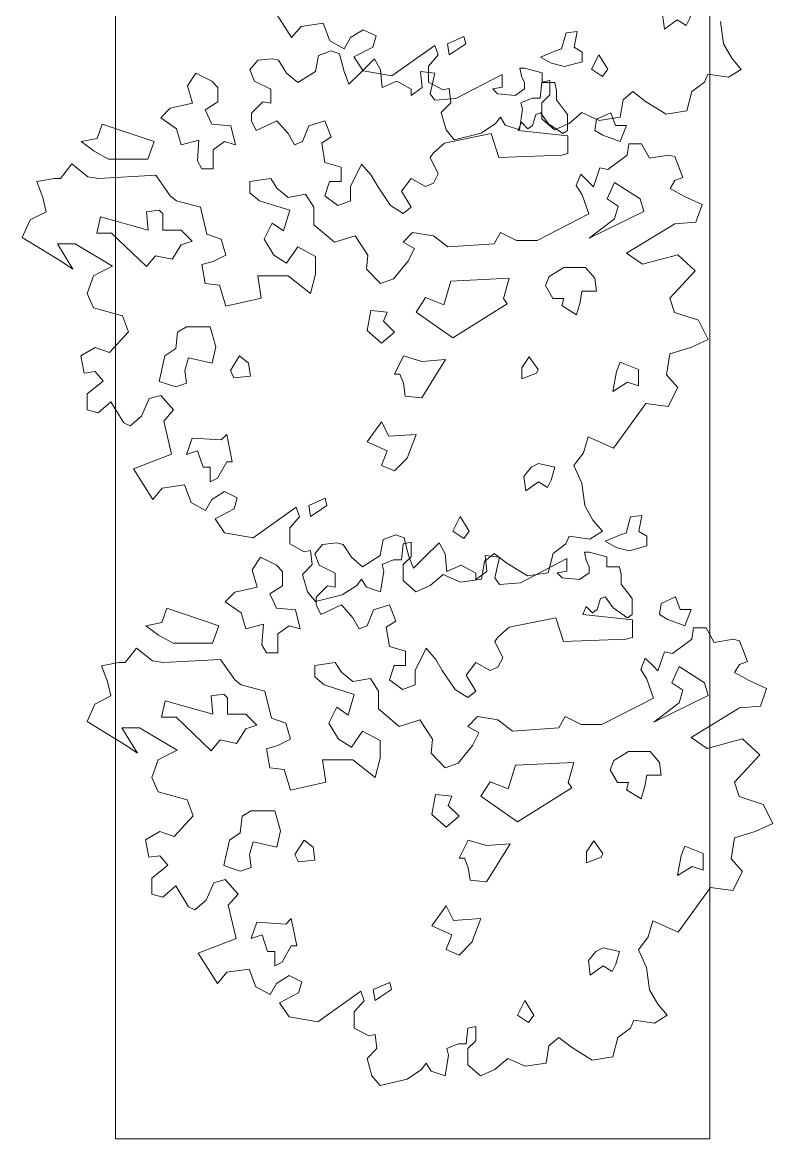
# Model space of a CAD drawing. Header units: millimetres. Extents: x 3079 to 579737, y 1565 to 1161826.
# Drawn here: x 153951 to 154708, y 1086559 to 1087686 of the extents above; entities that cross this region are included whole.
import ezdxf

# ---------------------------------------------------------------- set-up
doc = ezdxf.new("R2010")
doc.units = ezdxf.units.MM
doc.layers.add('partition', color=253, linetype='Continuous', lineweight=5)
doc.layers.add('TREES', color=72, linetype='Continuous', lineweight=5, transparency=0.05)

msp = doc.modelspace()

# ---------------------------------------------------------------- linework, layer by layer
at = {"layer": 'partition'}
for p, q in [((154044.9, 1086558.8), (154044.9, 1088609.2)), ((154644.9, 1088009.2), (154644.9, 1086558.8)), ((154644.9, 1086558.8), (154044.9, 1086558.8))]:
    msp.add_line(p, q, dxfattribs=at)
at = {"layer": 'TREES'}
for p, q in [((154222.6, 1087670.2), (154203.2, 1087700.9)), ((154232.2, 1087681.4), (154222.6, 1087670.2)), ((154254.7, 1087684.7), (154232.2, 1087681.4)), ((154261.3, 1087666.9), (154254.7, 1087684.7)), ((154655.7, 1087686.4), (154658.7, 1087663.9)), ((154282.1, 1087670.2), (154275.8, 1087658.9)), ((154295, 1087678.1), (154282.1, 1087670.2)), ((154307.9, 1087671.8), (154295, 1087678.1)), ((154304.6, 1087660.6), (154307.9, 1087671.8)), ((154275.8, 1087658.9), (154261.3, 1087666.9)), ((154285.4, 1087650.7), (154304.6, 1087660.6)), ((154367.3, 1087662.2), (154324, 1087631.5)), ((154370.6, 1087652.6), (154367.3, 1087662.2)), ((154658.7, 1087663.9), (154666.9, 1087649.4)), ((154180.7, 1087637.6), (154188.7, 1087647.2)), ((154188.7, 1087647.2), (154203.2, 1087648.8)), ((154203.2, 1087648.8), (154209.5, 1087647.2)), ((154209.5, 1087647.2), (154217.7, 1087634.3)), ((154246.8, 1087635.9), (154249.8, 1087652.1)), ((154249.8, 1087652.1), (154262.7, 1087656.8)), ((154262.7, 1087656.8), (154270.9, 1087653.8)), ((154270.9, 1087653.8), (154275.6, 1087635.9)), ((154295, 1087636.5), (154285.4, 1087650.7)), ((154291.8, 1087634.3), (154306.3, 1087648.8)), ((154306.3, 1087648.8), (154312.6, 1087637.6)), ((154360.8, 1087641.4), (154370.6, 1087652.6)), ((154666.9, 1087649.4), (154676.5, 1087638.1)), ((154185.4, 1087626.3), (154180.7, 1087637.6)), ((154229, 1087624.7), (154246.8, 1087635.9)), ((154275.6, 1087635.9), (154280.5, 1087623.1)), ((154324, 1087631.5), (154295, 1087636.5)), ((154312.6, 1087637.6), (154314.2, 1087619.8)), ((154352.9, 1087635.9), (154367.4, 1087634.3)), ((154354.5, 1087619.8), (154352.9, 1087635.9)), ((154360.8, 1087625.2), (154360.8, 1087641.4)), ((154454.7, 1087631.3), (154453.1, 1087639.2)), ((154453.1, 1087639.2), (154457.8, 1087639.2)), ((154457.8, 1087639.2), (154475.6, 1087634.6)), ((154676.5, 1087638.1), (154663.6, 1087630.2)), ((154201.6, 1087618.1), (154185.4, 1087626.3)), ((154217.7, 1087634.3), (154229, 1087624.7)), ((154280.5, 1087623.1), (154291.8, 1087634.3)), ((154314.2, 1087619.8), (154328.8, 1087626.3)), ((154328.8, 1087626.3), (154343.3, 1087618.1)), ((154375.3, 1087617.3), (154360.8, 1087625.2)), ((154367.4, 1087634.3), (154362.7, 1087613.5)), ((154388.5, 1087608.5), (154435.3, 1087632.9)), ((154435.3, 1087632.9), (154435.3, 1087620)), ((154457.8, 1087624.7), (154454.7, 1087631.3)), ((154457.8, 1087618.4), (154457.8, 1087624.7)), ((154475.3, 1087625.2), (154473.7, 1087609)), ((154483.3, 1087626.9), (154475.3, 1087625.2)), ((154475.6, 1087634.6), (154475.6, 1087624.7)), ((154475.6, 1087624.7), (154488.4, 1087624.7)), ((154483.3, 1087612.3), (154483.3, 1087626.9)), ((154488.4, 1087624.7), (154490.1, 1087616.8)), ((154639.5, 1087625.2), (154626.6, 1087615.6)), ((154642.8, 1087633.2), (154639.5, 1087625.2)), ((154663.6, 1087630.2), (154642.8, 1087633.2)), ((154201.6, 1087603.9), (154201.6, 1087618.1)), ((154343.3, 1087611.8), (154354.5, 1087619.8)), ((154343.3, 1087618.1), (154343.3, 1087611.8)), ((154362.7, 1087613.5), (154367.4, 1087606.9)), ((154381.9, 1087618.6), (154375.3, 1087617.3)), ((154383.5, 1087604.4), (154381.9, 1087618.6)), ((154435.3, 1087620), (154425.7, 1087618.4)), ((154425.7, 1087618.4), (154430.6, 1087613.5)), ((154430.6, 1087613.5), (154448.2, 1087611.8)), ((154448.2, 1087611.8), (154457.8, 1087618.4)), ((154490.1, 1087616.8), (154490.1, 1087607.2)), ((154567.1, 1087615.6), (154557.3, 1087607.4)), ((154580, 1087605.8), (154567.1, 1087615.6)), ((154626.6, 1087615.6), (154621.7, 1087596.2)), ((154182.1, 1087594), (154193.6, 1087605.2)), ((154193.6, 1087605.2), (154201.6, 1087603.9)), ((154367.4, 1087606.9), (154388.5, 1087608.5)), ((154373.6, 1087594.5), (154383.5, 1087604.4)), ((154465.5, 1087609), (154454.2, 1087604.4)), ((154454.2, 1087604.4), (154455.9, 1087597.8)), ((154473.7, 1087609), (154465.5, 1087609)), ((154475.3, 1087604.4), (154483.3, 1087612.3)), ((154475.3, 1087588.2), (154475.3, 1087604.4)), ((154490.1, 1087607.2), (154501.3, 1087592.6)), ((154557.3, 1087607.4), (154554.3, 1087589.8)), ((154600.9, 1087592.9), (154580, 1087605.8)), ((154182.1, 1087586), (154182.1, 1087594)), ((154378.6, 1087577), (154373.6, 1087594.5)), ((154455.9, 1087597.8), (154452.6, 1087577)), ((154469.3, 1087592.6), (154466, 1087581.4)), ((154473.9, 1087594.3), (154469.3, 1087592.6)), ((154482.1, 1087583), (154473.9, 1087594.3)), ((154501.3, 1087592.6), (154501.3, 1087576.4)), ((154515.6, 1087594.5), (154502.7, 1087583.3)), ((154533.2, 1087586.6), (154515.6, 1087594.5)), ((154621.7, 1087596.2), (154600.9, 1087592.9)), ((154187.1, 1087576.4), (154182.1, 1087586)), ((154207.9, 1087586), (154187.1, 1087576.4)), ((154219.4, 1087573.2), (154207.9, 1087586)), ((154240.2, 1087581.1), (154233.6, 1087565.2)), ((154256.4, 1087586), (154240.2, 1087581.1)), ((154262.7, 1087569.9), (154256.4, 1087586)), ((154428.5, 1087583.3), (154413.9, 1087573.7)), ((154433.4, 1087589.8), (154428.5, 1087583.3)), ((154438.3, 1087581.6), (154433.4, 1087589.8)), ((154452.6, 1087577), (154438.3, 1087581.6)), ((154454.7, 1087584.7), (154451.4, 1087576.4)), ((154461, 1087578.1), (154454.7, 1087584.7)), ((154466, 1087581.4), (154461, 1087578.1)), ((154488.2, 1087577), (154475.3, 1087588.2)), ((154496.4, 1087573.2), (154482.1, 1087583)), ((154502.7, 1087583.3), (154488.2, 1087577)), ((154554.3, 1087589.8), (154533.2, 1087586.6)), ((154225.7, 1087561.9), (154219.4, 1087573.2)), ((154253.1, 1087563.6), (154262.7, 1087569.9)), ((154424, 1087573.2), (154377, 1087563.6)), ((154386.8, 1087567.1), (154378.6, 1087577)), ((154413.9, 1087573.7), (154386.8, 1087567.1)), ((154432, 1087549), (154424, 1087573.2)), ((154451.4, 1087576.4), (154501.6, 1087571.1)), ((154501.3, 1087576.4), (154496.4, 1087573.2)), ((154501.6, 1087571.1), (154501.6, 1087553.2)), ((154233.6, 1087565.2), (154225.7, 1087561.9)), ((154256.4, 1087544.1), (154253.1, 1087563.6)), ((154377, 1087563.6), (154365.8, 1087553.7)), ((154561.3, 1087551.6), (154563, 1087562.8)), ((154563, 1087562.8), (154575.9, 1087562.8)), ((154575.9, 1087562.8), (154583.8, 1087548.3)), ((154365.8, 1087553.7), (154362.7, 1087549)), ((154362.7, 1087549), (154370.7, 1087532.8)), ((154495.3, 1087551.6), (154432, 1087549)), ((154501.6, 1087553.2), (154495.3, 1087551.6)), ((154541.9, 1087537.1), (154561.3, 1087551.6)), ((154583.8, 1087548.3), (154603.3, 1087551.6)), ((154603.3, 1087551.6), (154609.6, 1087550)), ((154609.6, 1087550), (154617.5, 1087529.1)), ((153989.6, 1087528), (154000.8, 1087542.6)), ((154000.8, 1087542.6), (154017, 1087529.7)), ((154272.6, 1087539.4), (154256.4, 1087544.1)), ((154272.6, 1087524.9), (154272.6, 1087539.4)), ((154293.4, 1087542.4), (154282.2, 1087520)), ((154303, 1087531.2), (154293.4, 1087542.4)), ((154527.3, 1087519.6), (154533.9, 1087538.7)), ((154533.9, 1087538.7), (154541.9, 1087537.1)), ((153965.4, 1087524.8), (153983, 1087528)), ((153971.7, 1087508.9), (153965.4, 1087524.8)), ((153983, 1087528), (153989.6, 1087528)), ((154017, 1087529.7), (154028.2, 1087528)), ((154028.2, 1087528), (154085.6, 1087531.2)), ((154085.6, 1087531.2), (154100.2, 1087510.4)), ((154180.7, 1087524.9), (154201.6, 1087527.9)), ((154180.7, 1087513.6), (154180.7, 1087524.9)), ((154201.6, 1087527.9), (154207.9, 1087518.3)), ((154256.4, 1087510.4), (154261.1, 1087524.9)), ((154261.1, 1087524.9), (154272.6, 1087524.9)), ((154309.6, 1087520), (154303, 1087531.2)), ((154343.3, 1087527.9), (154333.7, 1087515)), ((154357.8, 1087520), (154343.3, 1087527.9)), ((154365.8, 1087523.2), (154357.8, 1087520)), ((154370.7, 1087532.8), (154365.8, 1087523.2)), ((154509.8, 1087520.9), (154514.5, 1087532.4)), ((154514.5, 1087532.4), (154522.7, 1087524.2)), ((154522.7, 1087524.2), (154527.3, 1087519.6)), ((154609.6, 1087525.8), (154604.7, 1087517.9)), ((154617.5, 1087529.1), (154609.6, 1087525.8)), ((154190.3, 1087505.4), (154180.7, 1087513.6)), ((154207.9, 1087518.3), (154219.4, 1087508.7)), ((154219.4, 1087508.7), (154236.9, 1087512)), ((154236.9, 1087512), (154245.2, 1087499.1)), ((154282.2, 1087520), (154282.2, 1087505.4)), ((154322.4, 1087500.8), (154309.6, 1087520)), ((154333.7, 1087515), (154343.3, 1087499.1)), ((154516.1, 1087511.3), (154509.8, 1087520.9)), ((154604.7, 1087517.9), (154619.2, 1087509.6)), ((153975, 1087494.3), (153971.7, 1087508.9)), ((154100.2, 1087510.4), (154106.5, 1087505.4)), ((154106.5, 1087505.4), (154130.6, 1087499.1)), ((154220.8, 1087495.8), (154190.3, 1087505.4)), ((154269.3, 1087500.8), (154256.4, 1087510.4)), ((154282.2, 1087505.4), (154269.3, 1087500.8)), ((154335.3, 1087492.5), (154322.4, 1087500.8)), ((154522.7, 1087492.1), (154516.1, 1087511.3)), ((154619.2, 1087509.6), (154637, 1087501.7)), ((154637, 1087501.7), (154630.7, 1087483.9)), ((153958.9, 1087486.1), (153975, 1087494.3)), ((154130.6, 1087499.1), (154137.2, 1087471.7)), ((154214.5, 1087475), (154220.8, 1087495.8)), ((154245.2, 1087499.1), (154245.2, 1087481.3)), ((154343.3, 1087499.1), (154335.3, 1087492.5)), ((154470.6, 1087465.4), (154522.7, 1087492.1)), ((153950.9, 1087468.5), (153958.9, 1087486.1)), ((154195, 1087466.8), (154203.2, 1087482.9)), ((154203.2, 1087482.9), (154214.5, 1087475)), ((154245.2, 1087481.3), (154266, 1087463.5)), ((154609.6, 1087482.2), (154560.8, 1087452.5)), ((154630.7, 1087483.9), (154609.6, 1087482.2)), ((153990.5, 1087444.3), (153950.9, 1087468.5)), ((154137.2, 1087471.7), (154151.7, 1087466.8)), ((154151.7, 1087466.8), (154156.4, 1087450.6)), ((154204.9, 1087450.6), (154195, 1087466.8)), ((154266, 1087463.5), (154286.8, 1087470.1)), ((154286.8, 1087470.1), (154299.7, 1087450.6)), ((154335.3, 1087463.5), (154344.9, 1087473.3)), ((154344.9, 1087473.3), (154365.8, 1087470.1)), ((154365.8, 1087470.1), (154380.3, 1087458.8)), ((154427.3, 1087462.1), (154433.6, 1087473.3)), ((154433.6, 1087473.3), (154449.8, 1087465.4)), ((153986.3, 1087462), (154001.8, 1087436.3)), ((154004.1, 1087462), (153986.3, 1087462)), ((154042.1, 1087439.3), (154004.1, 1087462)), ((154229, 1087458.8), (154217.7, 1087442.6)), ((154246.8, 1087449.2), (154229, 1087458.8)), ((154346.6, 1087457.2), (154335.3, 1087463.5)), ((154340, 1087444.3), (154346.6, 1087457.2)), ((154380.3, 1087458.8), (154427.3, 1087462.1)), ((154449.8, 1087465.4), (154470.6, 1087465.4)), ((154001.8, 1087436.3), (153990.5, 1087444.3)), ((154143.5, 1087444.3), (154132.2, 1087441)), ((154156.4, 1087450.6), (154143.5, 1087444.3)), ((154217.7, 1087442.6), (154204.9, 1087450.6)), ((154246.8, 1087431.4), (154246.8, 1087449.2)), ((154299.7, 1087450.6), (154298.3, 1087436.3)), ((154325.5, 1087426.5), (154340, 1087444.3)), ((154560.8, 1087452.5), (154577, 1087441.3)), ((154577, 1087441.3), (154612.6, 1087450.9)), ((154612.6, 1087450.9), (154630.2, 1087434.7)), ((154022.9, 1087429.7), (154029.2, 1087433)), ((154029.2, 1087433), (154042.1, 1087439.3)), ((154132.2, 1087441), (154135.5, 1087421.8)), ((154298.3, 1087436.3), (154312.6, 1087421.8)), ((154630.2, 1087434.7), (154604.4, 1087407.3)), ((154016.3, 1087411.9), (154022.9, 1087429.7)), ((154135.5, 1087421.8), (154150, 1087420.1)), ((154188.7, 1087429.7), (154219.4, 1087429.7)), ((154192, 1087407.3), (154188.7, 1087429.7)), ((154219.4, 1087429.7), (154241.9, 1087411.9)), ((154241.9, 1087411.9), (154246.8, 1087431.4)), ((154312.6, 1087421.8), (154325.5, 1087426.5)), ((154022.9, 1087397.4), (154016.3, 1087411.9)), ((154150, 1087420.1), (154156.4, 1087399)), ((154156.4, 1087399), (154192, 1087407.3)), ((154604.4, 1087407.3), (154609.3, 1087392.7)), ((154051.9, 1087389.4), (154022.9, 1087397.4)), ((154058.2, 1087373.3), (154051.9, 1087389.4)), ((154609.3, 1087392.7), (154633.4, 1087384.8)), ((154633.4, 1087384.8), (154643, 1087365.3)), ((154039, 1087352.4), (154058.2, 1087373.3)), ((154643, 1087365.3), (154625.5, 1087357.4)), ((154010, 1087349.1), (154024.5, 1087357.4)), ((154024.5, 1087357.4), (154039, 1087352.4)), ((154625.5, 1087357.4), (154604.4, 1087351.1)), ((154013.3, 1087331.6), (154010, 1087349.1)), ((154604.4, 1087351.1), (154601.1, 1087329.9)), ((154024.5, 1087333), (154013.3, 1087331.6)), ((154032.5, 1087323.4), (154024.5, 1087333)), ((154016.3, 1087310.5), (154032.5, 1087323.4)), ((154601.1, 1087329.9), (154612.6, 1087317.1)), ((154016.3, 1087294.3), (154016.3, 1087310.5)), ((154612.6, 1087317.1), (154602.7, 1087297.9)), ((154040.4, 1087302.5), (154027.5, 1087291.3)), ((154053.3, 1087281.4), (154040.4, 1087302.5)), ((154079.1, 1087305.8), (154071.1, 1087288)), ((154090.6, 1087308.8), (154079.1, 1087305.8)), ((154103.5, 1087294.3), (154090.6, 1087308.8)), ((154580.3, 1087300.9), (154547.7, 1087255.6)), ((154602.7, 1087297.9), (154580.3, 1087300.9)), ((154027.5, 1087291.3), (154016.3, 1087294.3)), ((154071.1, 1087288), (154059.9, 1087278.4)), ((154093.6, 1087283), (154103.5, 1087294.3)), ((154059.9, 1087278.4), (154053.3, 1087281.4)), ((154101.5, 1087249.6), (154093.6, 1087283)), ((154522, 1087267.1), (154517.3, 1087251)), ((154547.7, 1087255.6), (154522, 1087267.1)), ((154063.2, 1087234.8), (154101.5, 1087249.6)), ((154517.3, 1087251), (154507.5, 1087238.1)), ((154082.6, 1087204.1), (154063.2, 1087234.8)), ((154507.5, 1087238.1), (154515.7, 1087220.3)), ((154515.7, 1087220.3), (154518.7, 1087197.8)), ((154092.2, 1087215.3), (154082.6, 1087204.1)), ((154114.7, 1087218.6), (154092.2, 1087215.3)), ((154121.3, 1087200.8), (154114.7, 1087218.6)), ((154155, 1087212), (154142.1, 1087204.1)), ((154167.9, 1087205.7), (154155, 1087212)), ((154135.8, 1087192.8), (154121.3, 1087200.8)), ((154142.1, 1087204.1), (154135.8, 1087192.8)), ((154164.6, 1087194.5), (154167.9, 1087205.7)), ((154518.7, 1087197.8), (154526.9, 1087183.2)), ((154145.4, 1087184.6), (154164.6, 1087194.5)), ((154227.3, 1087196.1), (154184, 1087165.4)), ((154220.8, 1087175.3), (154230.6, 1087186.5)), ((154230.6, 1087186.5), (154227.3, 1087196.1)), ((154155, 1087170.4), (154145.4, 1087184.6)), ((154220.8, 1087159.1), (154220.8, 1087175.3)), ((154526.9, 1087183.2), (154536.5, 1087172)), ((154184, 1087165.4), (154155, 1087170.4)), ((154312, 1087147.4), (154315.1, 1087163.6)), ((154315.1, 1087163.6), (154327.9, 1087168.2)), ((154327.9, 1087168.2), (154336.2, 1087165.2)), ((154336.2, 1087165.2), (154340.8, 1087147.4)), ((154502.8, 1087167.1), (154499.5, 1087159.1)), ((154523.6, 1087164), (154502.8, 1087167.1)), ((154536.5, 1087172), (154523.6, 1087164)), ((154235.3, 1087151.2), (154220.8, 1087159.1)), ((154241.9, 1087152.5), (154235.3, 1087151.2)), ((154243.5, 1087138.3), (154241.9, 1087152.5)), ((154246, 1087149), (154253.9, 1087158.6)), ((154253.9, 1087158.6), (154268.5, 1087160.3)), ((154268.5, 1087160.3), (154274.8, 1087158.6)), ((154274.8, 1087158.6), (154283, 1087145.7)), ((154335.3, 1087159.1), (154333.7, 1087142.9)), ((154343.3, 1087160.8), (154335.3, 1087159.1)), ((154343.3, 1087146.2), (154343.3, 1087160.8)), ((154357, 1087145.7), (154371.5, 1087160.3)), ((154371.5, 1087160.3), (154377.8, 1087149)), ((154499.5, 1087159.1), (154486.6, 1087149.5)), ((154250.6, 1087137.8), (154246, 1087149)), ((154283, 1087145.7), (154294.2, 1087136.1)), ((154294.2, 1087136.1), (154312, 1087147.4)), ((154325.5, 1087142.9), (154314.2, 1087138.3)), ((154333.7, 1087142.9), (154325.5, 1087142.9)), ((154335.3, 1087138.3), (154343.3, 1087146.2)), ((154340.8, 1087147.4), (154345.8, 1087134.5)), ((154345.8, 1087134.5), (154357, 1087145.7)), ((154377.8, 1087149), (154379.5, 1087131.2)), ((154417.3, 1087141.3), (154414.3, 1087123.7)), ((154427.1, 1087149.5), (154417.3, 1087141.3)), ((154418.1, 1087147.4), (154432.6, 1087145.7)), ((154419.8, 1087131.2), (154418.1, 1087147.4)), ((154440, 1087139.6), (154427.1, 1087149.5)), ((154432.6, 1087145.7), (154428, 1087124.9)), ((154453.7, 1087120), (154500.5, 1087144.4)), ((154486.6, 1087149.5), (154481.7, 1087130)), ((154500.5, 1087144.4), (154500.5, 1087131.5)), ((154520, 1087142.7), (154518.3, 1087150.7)), ((154518.3, 1087150.7), (154523, 1087150.7)), ((154523, 1087136.1), (154520, 1087142.7)), ((154523, 1087150.7), (154540.8, 1087146)), ((154540.8, 1087146), (154540.8, 1087136.1)), ((154233.6, 1087128.4), (154243.5, 1087138.3)), ((154266.8, 1087129.6), (154250.6, 1087137.8)), ((154266.8, 1087115.3), (154266.8, 1087129.6)), ((154315.9, 1087131.7), (154312.6, 1087110.9)), ((154314.2, 1087138.3), (154315.9, 1087131.7)), ((154335.3, 1087122.1), (154335.3, 1087138.3)), ((154379.5, 1087131.2), (154394, 1087137.8)), ((154394, 1087137.8), (154408.5, 1087129.6)), ((154408.5, 1087123.2), (154419.8, 1087131.2)), ((154408.5, 1087129.6), (154408.5, 1087123.2)), ((154460.9, 1087126.8), (154440, 1087139.6)), ((154481.7, 1087130), (154460.9, 1087126.8)), ((154500.5, 1087131.5), (154490.9, 1087129.8)), ((154490.9, 1087129.8), (154495.9, 1087124.9)), ((154513.4, 1087123.3), (154523, 1087129.8)), ((154523, 1087129.8), (154523, 1087136.1)), ((154540.8, 1087136.1), (154553.7, 1087136.1)), ((154553.7, 1087136.1), (154555.3, 1087128.2)), ((154238.6, 1087110.9), (154233.6, 1087128.4)), ((154293.4, 1087123.7), (154288.5, 1087117.2)), ((154298.3, 1087115.5), (154293.4, 1087123.7)), ((154348.2, 1087110.9), (154335.3, 1087122.1)), ((154375.6, 1087128.4), (154362.7, 1087117.2)), ((154393.2, 1087120.5), (154375.6, 1087128.4)), ((154414.3, 1087123.7), (154393.2, 1087120.5)), ((154428, 1087124.9), (154432.6, 1087118.3)), ((154432.6, 1087118.3), (154453.7, 1087120)), ((154495.9, 1087124.9), (154513.4, 1087123.3)), ((154555.3, 1087128.2), (154555.3, 1087118.6)), ((154555.3, 1087118.6), (154566.6, 1087104.1)), ((154246.8, 1087101), (154238.6, 1087110.9)), ((154273.9, 1087107.6), (154246.8, 1087101)), ((154247.4, 1087105.4), (154258.9, 1087116.7)), ((154258.9, 1087116.7), (154266.8, 1087115.3)), ((154288.5, 1087117.2), (154273.9, 1087107.6)), ((154312.6, 1087110.9), (154298.3, 1087115.5)), ((154362.7, 1087117.2), (154348.2, 1087110.9)), ((154247.4, 1087097.5), (154247.4, 1087105.4)), ((154252.3, 1087087.9), (154247.4, 1087097.5)), ((154273.1, 1087097.5), (154252.3, 1087087.9)), ((154284.6, 1087084.6), (154273.1, 1087097.5)), ((154321.6, 1087097.5), (154305.5, 1087092.5)), ((154327.9, 1087081.3), (154321.6, 1087097.5)), ((154520, 1087096.1), (154516.7, 1087087.9)), ((154526.3, 1087089.5), (154520, 1087096.1)), ((154534.5, 1087104.1), (154531.2, 1087092.8)), ((154539.2, 1087105.7), (154534.5, 1087104.1)), ((154547.4, 1087094.5), (154539.2, 1087105.7)), ((154566.6, 1087104.1), (154566.6, 1087087.9)), ((154290.9, 1087073.3), (154284.6, 1087084.6)), ((154305.5, 1087092.5), (154298.9, 1087076.6)), ((154489.3, 1087084.6), (154442.2, 1087075)), ((154497.2, 1087060.5), (154489.3, 1087084.6)), ((154516.7, 1087087.9), (154566.8, 1087082.5)), ((154531.2, 1087092.8), (154526.3, 1087089.5)), ((154561.6, 1087084.6), (154547.4, 1087094.5)), ((154566.6, 1087087.9), (154561.6, 1087084.6)), ((154298.9, 1087076.6), (154290.9, 1087073.3)), ((154318.3, 1087075), (154327.9, 1087081.3)), ((154321.6, 1087055.5), (154318.3, 1087075)), ((154442.2, 1087075), (154431, 1087065.1)), ((154566.8, 1087082.5), (154566.8, 1087064.7)), ((154626.6, 1087063), (154628.2, 1087074.3)), ((154628.2, 1087074.3), (154641.1, 1087074.3)), ((154641.1, 1087074.3), (154649.1, 1087059.7)), ((154431, 1087065.1), (154428, 1087060.5)), ((154560.5, 1087063), (154497.2, 1087060.5)), ((154566.8, 1087064.7), (154560.5, 1087063)), ((154607.1, 1087048.5), (154626.6, 1087063)), ((154649.1, 1087059.7), (154668.5, 1087063)), ((154668.5, 1087063), (154674.8, 1087061.4)), ((154674.8, 1087061.4), (154682.8, 1087040.6)), ((154054.8, 1087039.5), (154066, 1087054)), ((154066, 1087054), (154082.2, 1087041.1)), ((154337.8, 1087050.9), (154321.6, 1087055.5)), ((154337.8, 1087036.3), (154337.8, 1087050.9)), ((154358.6, 1087053.9), (154347.4, 1087031.4)), ((154368.2, 1087042.6), (154358.6, 1087053.9)), ((154428, 1087060.5), (154435.9, 1087044.3)), ((154592.5, 1087031), (154599.2, 1087050.1)), ((154599.2, 1087050.1), (154607.1, 1087048.5)), ((154030.7, 1087036.2), (154048.2, 1087039.5)), ((154048.2, 1087039.5), (154054.8, 1087039.5)), ((154082.2, 1087041.1), (154093.4, 1087039.5)), ((154093.4, 1087039.5), (154150.9, 1087042.6)), ((154150.9, 1087042.6), (154165.4, 1087021.8)), ((154246, 1087036.3), (154266.8, 1087039.3)), ((154266.8, 1087039.3), (154273.1, 1087029.7)), ((154374.8, 1087031.4), (154368.2, 1087042.6)), ((154408.5, 1087039.3), (154398.9, 1087026.5)), ((154423, 1087031.4), (154408.5, 1087039.3)), ((154435.9, 1087044.3), (154431, 1087034.7)), ((154575.1, 1087032.3), (154579.7, 1087043.8)), ((154579.7, 1087043.8), (154587.9, 1087035.6)), ((154682.8, 1087040.6), (154674.8, 1087037.3)), ((154037, 1087020.3), (154030.7, 1087036.2)), ((154246, 1087025.1), (154246, 1087036.3)), ((154273.1, 1087029.7), (154284.6, 1087020.1)), ((154321.6, 1087021.8), (154326.3, 1087036.3)), ((154326.3, 1087036.3), (154337.8, 1087036.3)), ((154347.4, 1087031.4), (154347.4, 1087016.9)), ((154387.7, 1087012.2), (154374.8, 1087031.4)), ((154431, 1087034.7), (154423, 1087031.4)), ((154581.4, 1087022.7), (154575.1, 1087032.3)), ((154587.9, 1087035.6), (154592.5, 1087031)), ((154674.8, 1087037.3), (154669.9, 1087029.3)), ((154669.9, 1087029.3), (154684.4, 1087021.1)), ((154040.3, 1087005.8), (154037, 1087020.3)), ((154165.4, 1087021.8), (154171.7, 1087016.9)), ((154171.7, 1087016.9), (154195.8, 1087010.6)), ((154255.6, 1087016.9), (154246, 1087025.1)), ((154286, 1087007.3), (154255.6, 1087016.9)), ((154284.6, 1087020.1), (154302.2, 1087023.4)), ((154302.2, 1087023.4), (154310.4, 1087010.6)), ((154334.5, 1087012.2), (154321.6, 1087021.8)), ((154347.4, 1087016.9), (154334.5, 1087012.2)), ((154398.9, 1087026.5), (154408.5, 1087010.6)), ((154587.9, 1087003.5), (154581.4, 1087022.7)), ((154684.4, 1087021.1), (154702.2, 1087013.1)), ((154024.1, 1086997.5), (154040.3, 1087005.8)), ((154195.8, 1087010.6), (154202.4, 1086983.1)), ((154279.7, 1086986.4), (154286, 1087007.3)), ((154310.4, 1087010.6), (154310.4, 1086992.7)), ((154400.6, 1087004), (154387.7, 1087012.2)), ((154408.5, 1087010.6), (154400.6, 1087004)), ((154702.2, 1087013.1), (154695.9, 1086995.3)), ((154016.2, 1086980), (154024.1, 1086997.5)), ((154260.2, 1086978.2), (154268.5, 1086994.4)), ((154268.5, 1086994.4), (154279.7, 1086986.4)), ((154535.9, 1086976.8), (154587.9, 1087003.5)), ((154674.8, 1086993.7), (154626, 1086963.9)), ((154695.9, 1086995.3), (154674.8, 1086993.7)), ((154202.4, 1086983.1), (154216.9, 1086978.2)), ((154310.4, 1086992.7), (154331.2, 1086974.9)), ((154400.6, 1086974.9), (154410.2, 1086984.8)), ((154410.2, 1086984.8), (154431, 1086981.5)), ((154492.6, 1086973.5), (154498.9, 1086984.8)), ((154498.9, 1086984.8), (154515, 1086976.8)), ((154055.8, 1086955.7), (154016.2, 1086980)), ((154051.5, 1086973.4), (154067, 1086947.8)), ((154069.3, 1086973.4), (154051.5, 1086973.4)), ((154107.3, 1086950.8), (154069.3, 1086973.4)), ((154216.9, 1086978.2), (154221.6, 1086962)), ((154270.1, 1086962), (154260.2, 1086978.2)), ((154331.2, 1086974.9), (154352.1, 1086981.5)), ((154352.1, 1086981.5), (154364.9, 1086962)), ((154411.8, 1086968.6), (154400.6, 1086974.9)), ((154431, 1086981.5), (154445.5, 1086970.2)), ((154445.5, 1086970.2), (154492.6, 1086973.5)), ((154515, 1086976.8), (154535.9, 1086976.8)), ((154221.6, 1086962), (154208.7, 1086955.7)), ((154283, 1086954.1), (154270.1, 1086962)), ((154294.2, 1086970.2), (154283, 1086954.1)), ((154312, 1086960.6), (154294.2, 1086970.2)), ((154312, 1086942.8), (154312, 1086960.6)), ((154364.9, 1086962), (154363.6, 1086947.8)), ((154405.2, 1086955.7), (154411.8, 1086968.6)), ((154626, 1086963.9), (154642.2, 1086952.7)), ((154642.2, 1086952.7), (154677.8, 1086962.3)), ((154677.8, 1086962.3), (154695.4, 1086946.1)), ((154067, 1086947.8), (154055.8, 1086955.7)), ((154094.4, 1086944.5), (154107.3, 1086950.8)), ((154208.7, 1086955.7), (154197.5, 1086952.4)), ((154197.5, 1086952.4), (154200.8, 1086933.2)), ((154390.7, 1086937.9), (154405.2, 1086955.7)), ((154081.5, 1086923.4), (154088.1, 1086941.2)), ((154088.1, 1086941.2), (154094.4, 1086944.5)), ((154253.9, 1086941.2), (154284.6, 1086941.2)), ((154257.2, 1086918.7), (154253.9, 1086941.2)), ((154284.6, 1086941.2), (154307.1, 1086923.4)), ((154307.1, 1086923.4), (154312, 1086942.8)), ((154363.6, 1086947.8), (154377.8, 1086933.2)), ((154377.8, 1086933.2), (154390.7, 1086937.9)), ((154695.4, 1086946.1), (154669.6, 1086918.7)), ((154200.8, 1086933.2), (154215.3, 1086931.6)), ((154215.3, 1086931.6), (154221.6, 1086910.5)), ((154088.1, 1086908.8), (154081.5, 1086923.4)), ((154221.6, 1086910.5), (154257.2, 1086918.7)), ((154669.6, 1086918.7), (154674.6, 1086904.2)), ((154117.2, 1086900.9), (154088.1, 1086908.8)), ((154674.6, 1086904.2), (154698.7, 1086896.2)), ((154123.5, 1086884.7), (154117.2, 1086900.9)), ((154698.7, 1086896.2), (154708.3, 1086876.8)), ((154104.3, 1086863.9), (154123.5, 1086884.7)), ((154708.3, 1086876.8), (154690.7, 1086868.8)), ((154075.2, 1086860.6), (154089.8, 1086868.8)), ((154078.5, 1086843), (154075.2, 1086860.6)), ((154089.8, 1086868.8), (154104.3, 1086863.9)), ((154669.6, 1086862.5), (154666.3, 1086841.4)), ((154690.7, 1086868.8), (154669.6, 1086862.5)), ((154089.8, 1086844.4), (154078.5, 1086843)), ((154097.7, 1086834.8), (154089.8, 1086844.4)), ((154666.3, 1086841.4), (154677.8, 1086828.5)), ((154081.5, 1086821.9), (154097.7, 1086834.8)), ((154677.8, 1086828.5), (154668, 1086809.3)), ((154081.5, 1086805.7), (154081.5, 1086821.9)), ((154105.7, 1086814), (154092.8, 1086802.7)), ((154118.5, 1086792.8), (154105.7, 1086814)), ((154144.3, 1086817.2), (154136.4, 1086799.4)), ((154155.8, 1086820.3), (154144.3, 1086817.2)), ((154168.7, 1086805.7), (154155.8, 1086820.3)), ((154092.8, 1086802.7), (154081.5, 1086805.7)), ((154158.8, 1086794.5), (154168.7, 1086805.7)), ((154645.5, 1086812.3), (154613, 1086767.1)), ((154668, 1086809.3), (154645.5, 1086812.3)), ((154125.1, 1086789.8), (154118.5, 1086792.8)), ((154136.4, 1086799.4), (154125.1, 1086789.8)), ((154166.8, 1086761), (154158.8, 1086794.5)), ((154587.2, 1086778.6), (154582.6, 1086762.4)), ((154613, 1086767.1), (154587.2, 1086778.6)), ((154128.4, 1086746.2), (154166.8, 1086761)), ((154582.6, 1086762.4), (154572.7, 1086749.5)), ((154147.9, 1086715.5), (154128.4, 1086746.2)), ((154572.7, 1086749.5), (154580.9, 1086731.7)), ((154157.5, 1086726.8), (154147.9, 1086715.5)), ((154179.9, 1086730), (154157.5, 1086726.8)), ((154186.5, 1086712.2), (154179.9, 1086730)), ((154220.2, 1086723.5), (154207.3, 1086715.5)), ((154233.1, 1086717.2), (154220.2, 1086723.5)), ((154580.9, 1086731.7), (154583.9, 1086709.2)), ((154201, 1086704.3), (154186.5, 1086712.2)), ((154207.3, 1086715.5), (154201, 1086704.3)), ((154229.8, 1086705.9), (154233.1, 1086717.2)), ((154210.6, 1086696), (154229.8, 1086705.9)), ((154292.6, 1086707.6), (154249.3, 1086676.9)), ((154295.9, 1086698), (154292.6, 1086707.6)), ((154583.9, 1086709.2), (154592.2, 1086694.7)), ((154220.2, 1086681.8), (154210.6, 1086696)), ((154286, 1086686.7), (154295.9, 1086698)), ((154592.2, 1086694.7), (154601.7, 1086683.4)), ((154249.3, 1086676.9), (154220.2, 1086681.8)), ((154286, 1086670.5), (154286, 1086686.7)), ((154568, 1086678.5), (154564.7, 1086670.5)), ((154588.9, 1086675.5), (154568, 1086678.5)), ((154601.7, 1086683.4), (154588.9, 1086675.5)), ((154300.5, 1086662.6), (154286, 1086670.5)), ((154400.6, 1086670.5), (154398.9, 1086654.4)), ((154408.5, 1086672.2), (154400.6, 1086670.5)), ((154408.5, 1086657.7), (154408.5, 1086672.2)), ((154564.7, 1086670.5), (154551.9, 1086661)), ((154307.1, 1086664), (154300.5, 1086662.6)), ((154308.8, 1086649.7), (154307.1, 1086664)), ((154400.6, 1086649.7), (154408.5, 1086657.7)), ((154492.4, 1086661), (154482.5, 1086652.7)), ((154505.3, 1086651.1), (154492.4, 1086661)), ((154551.9, 1086661), (154546.9, 1086641.5)), ((154298.9, 1086639.8), (154308.8, 1086649.7)), ((154390.7, 1086654.4), (154379.5, 1086649.7)), ((154379.5, 1086649.7), (154381.1, 1086643.1)), ((154398.9, 1086654.4), (154390.7, 1086654.4)), ((154400.6, 1086633.5), (154400.6, 1086649.7)), ((154482.5, 1086652.7), (154479.5, 1086635.2)), ((154526.1, 1086638.2), (154505.3, 1086651.1)), ((154303.8, 1086622.3), (154298.9, 1086639.8)), ((154358.6, 1086635.2), (154353.7, 1086628.6)), ((154363.6, 1086626.9), (154358.6, 1086635.2)), ((154381.1, 1086643.1), (154377.8, 1086622.3)), ((154413.5, 1086622.3), (154400.6, 1086633.5)), ((154440.9, 1086639.8), (154428, 1086628.6)), ((154458.4, 1086631.9), (154440.9, 1086639.8)), ((154479.5, 1086635.2), (154458.4, 1086631.9)), ((154546.9, 1086641.5), (154526.1, 1086638.2)), ((154312, 1086612.4), (154303.8, 1086622.3)), ((154353.7, 1086628.6), (154339.2, 1086619)), ((154377.8, 1086622.3), (154363.6, 1086626.9)), ((154428, 1086628.6), (154413.5, 1086622.3)), ((154339.2, 1086619), (154312, 1086612.4))]:
    msp.add_line(p, q, dxfattribs=at)
for points in [[(154597.1, 1087693.4), (154599, 1087678.7), (154611.9, 1087687.9), (154621.1, 1087682.3), (154624.7, 1087689.7), (154628.4, 1087702.6), (154611.9, 1087706.3), (154604.5, 1087702.6)], [(154387.4, 1087656.6), (154381.8, 1087652.9), (154380, 1087663.9), (154396.6, 1087671.3), (154398.4, 1087663.9)], [(154485.2, 1087644.2), (154498, 1087640.9), (154515.9, 1087645.8), (154515.9, 1087655.4), (154507.9, 1087660.4), (154510.9, 1087676.3), (154499.7, 1087674.9), (154495, 1087658.7), (154490.1, 1087657.1), (154473.9, 1087650.5)], [(154525.4, 1087638.2), (154536.4, 1087630.8), (154541.9, 1087638.2), (154532.7, 1087652.9)], [(154127.6, 1087545.7), (154132.2, 1087537.8), (154143.5, 1087537.8), (154143.5, 1087557), (154155, 1087565.2), (154166.2, 1087561.9), (154161.3, 1087581.1), (154142.1, 1087582.7), (154135.5, 1087597.3), (154148.4, 1087605.2), (154148.4, 1087619.8), (154142.1, 1087626.3), (154125.9, 1087634.3), (154117.7, 1087621.4), (154122.6, 1087603.9), (154100.2, 1087598.9), (154090.6, 1087589.3), (154106.5, 1087578.1), (154111.4, 1087561.9), (154129.2, 1087566.6)], [(154536.7, 1087571.8), (154554.5, 1087565.2), (154560.8, 1087581.4), (154549.6, 1087581.4), (154544.9, 1087594.3), (154530.4, 1087587.7), (154528.7, 1087576.4)], [(154037.8, 1087547.5), (154077.7, 1087547.4), (154084, 1087565.2), (154031.5, 1087582.9), (154026.6, 1087568.4), (154010.4, 1087565.1), (154023.3, 1087555.5)], [(154574.4, 1087507.5), (154578.1, 1087494.6), (154523.2, 1087467.7), (154548.6, 1087487.2), (154552.3, 1087500.1), (154541.3, 1087507.5), (154548.6, 1087524)], [(154111.2, 1087461.1), (154102, 1087446.4), (154085.4, 1087450), (154076.2, 1087439), (154040.9, 1087472.7), (154026.1, 1087472.7), (154029.8, 1087489.2), (154078, 1087475.8), (154076.2, 1087494.2), (154089.1, 1087496.1), (154092.8, 1087492.4), (154092.8, 1087475.8), (154111.2, 1087475.8), (154122.2, 1087464.8)], [(154497.4, 1087406.9), (154486.4, 1087406.9), (154479, 1087419.8), (154482.7, 1087429), (154497.4, 1087438.2), (154519.5, 1087438.2), (154528.7, 1087427.2), (154530.5, 1087414.3), (154515.8, 1087414.3), (154514, 1087403.2), (154510.3, 1087390.4), (154495.6, 1087399.6)], [(154357.8, 1087407.7), (154348.6, 1087393), (154385.4, 1087367.2), (154440.4, 1087401.4), (154436.7, 1087406.9), (154442.2, 1087427.2), (154383.5, 1087424.3), (154376.2, 1087400.3)], [(154302.6, 1087394.8), (154298.9, 1087374.6), (154313.6, 1087361.7), (154326.5, 1087372.7), (154315.4, 1087383.8), (154319.1, 1087393)], [(154146.1, 1087358), (154142.5, 1087341.4), (154118.5, 1087346.9), (154114.9, 1087334.1), (154116.7, 1087321.2), (154105.7, 1087317.5), (154089.1, 1087323), (154094.6, 1087348.8), (154105.7, 1087356.2), (154107.5, 1087372.7), (154116.7, 1087378.2), (154140.6, 1087378.2)], [(154179.3, 1087341.4), (154181.1, 1087328.5), (154164.5, 1087326.7), (154160.9, 1087334.1), (154170.1, 1087348.8)], [(154363.3, 1087321.2), (154354.1, 1087306.4), (154337.5, 1087308.3), (154335.7, 1087321.2), (154332, 1087330.4), (154326.5, 1087330.4), (154335.7, 1087348.8), (154354.1, 1087343.3), (154378, 1087345.1)], [(154469.8, 1087331.4), (154471.7, 1087335.1), (154462.5, 1087348), (154455.1, 1087337), (154455.1, 1087325.9)], [(154572.9, 1087335.1), (154572.9, 1087318.6), (154561.8, 1087322.2), (154547.1, 1087313), (154550.8, 1087333.3), (154554.5, 1087342.5)], [(154339.4, 1087245.7), (154326.5, 1087232.8), (154313.6, 1087238.3), (154319.1, 1087253.1), (154298.9, 1087262.3), (154313.6, 1087282.5), (154321, 1087267.8), (154348.6, 1087269.6)], [(154148, 1087225.4), (154140.6, 1087221.8), (154140.6, 1087236.5), (154133.3, 1087236.5), (154127.7, 1087253.1), (154116.7, 1087249.4), (154122.2, 1087265.9), (154151.7, 1087264.1), (154157.2, 1087269.6), (154162.7, 1087242), (154157.2, 1087242)], [(154457.1, 1087227.3), (154459, 1087212.6), (154471.9, 1087221.8), (154481.1, 1087216.2), (154484.8, 1087223.6), (154488.4, 1087236.5), (154471.9, 1087240.2), (154464.5, 1087236.5)], [(154247.4, 1087190.5), (154241.8, 1087186.8), (154240, 1087197.8), (154256.6, 1087205.2), (154258.4, 1087197.8)], [(154385.4, 1087172), (154396.4, 1087164.7), (154401.9, 1087172), (154392.7, 1087186.8)], [(154550.4, 1087155.6), (154563.3, 1087152.3), (154581.1, 1087157.3), (154581.1, 1087166.9), (154573.1, 1087171.8), (154576.2, 1087187.7), (154564.9, 1087186.3), (154560.3, 1087170.1), (154555.3, 1087168.5), (154539.2, 1087161.9)], [(154192.8, 1087057.2), (154197.5, 1087049.2), (154208.7, 1087049.2), (154208.7, 1087068.4), (154220.2, 1087076.6), (154231.5, 1087073.3), (154226.5, 1087092.5), (154207.3, 1087094.2), (154200.8, 1087108.7), (154213.6, 1087116.7), (154213.6, 1087131.2), (154207.3, 1087137.8), (154191.2, 1087145.7), (154182.9, 1087132.8), (154187.9, 1087115.3), (154165.4, 1087110.4), (154155.8, 1087100.8), (154171.7, 1087089.5), (154176.6, 1087073.3), (154194.5, 1087078)], [(154601.9, 1087083.2), (154619.7, 1087076.6), (154626, 1087092.8), (154614.8, 1087092.8), (154610.1, 1087105.7), (154595.6, 1087099.1), (154594, 1087087.9)], [(154103, 1087059), (154142.9, 1087058.8), (154149.2, 1087076.6), (154096.7, 1087094.3), (154091.8, 1087079.8), (154075.6, 1087076.5), (154088.5, 1087066.9)], [(154639.6, 1087018.9), (154643.3, 1087006), (154588.4, 1086979.1), (154613.9, 1086998.6), (154617.5, 1087011.5), (154606.5, 1087018.9), (154613.9, 1087035.5)], [(154176.4, 1086972.5), (154167.2, 1086957.8), (154150.6, 1086961.5), (154141.4, 1086950.4), (154106.1, 1086984.1), (154091.4, 1086984.1), (154095.1, 1087000.7), (154143.3, 1086987.3), (154141.4, 1087005.7), (154154.3, 1087007.5), (154158, 1087003.8), (154158, 1086987.3), (154176.4, 1086987.3), (154187.5, 1086976.2)], [(154562.7, 1086918.4), (154551.6, 1086918.4), (154544.3, 1086931.2), (154547.9, 1086940.5), (154562.7, 1086949.7), (154584.7, 1086949.7), (154593.9, 1086938.6), (154595.8, 1086925.7), (154581.1, 1086925.7), (154579.2, 1086914.7), (154575.5, 1086901.8), (154560.8, 1086911)], [(154423, 1086919.1), (154413.8, 1086904.4), (154450.6, 1086878.6), (154505.6, 1086912.8), (154501.9, 1086918.4), (154507.5, 1086938.6), (154448.8, 1086935.7), (154441.4, 1086911.8)], [(154367.8, 1086906.2), (154364.1, 1086886), (154378.8, 1086873.1), (154391.7, 1086884.2), (154380.7, 1086895.2), (154384.4, 1086904.4)], [(154211.4, 1086869.4), (154207.7, 1086852.9), (154183.8, 1086858.4), (154180.1, 1086845.5), (154181.9, 1086832.6), (154170.9, 1086828.9), (154154.3, 1086834.4), (154159.9, 1086860.2), (154170.9, 1086867.6), (154172.7, 1086884.2), (154181.9, 1086889.7), (154205.9, 1086889.7)], [(154244.5, 1086852.9), (154246.3, 1086840), (154229.8, 1086838.1), (154226.1, 1086845.5), (154235.3, 1086860.2)], [(154428.5, 1086832.6), (154419.3, 1086817.9), (154402.8, 1086819.7), (154400.9, 1086832.6), (154397.2, 1086841.8), (154391.7, 1086841.8), (154400.9, 1086860.2), (154419.3, 1086854.7), (154443.3, 1086856.5)], [(154535.1, 1086842.9), (154536.9, 1086846.6), (154527.7, 1086859.4), (154520.3, 1086848.4), (154520.3, 1086837.4)], [(154638.1, 1086846.6), (154638.1, 1086830), (154627.1, 1086833.7), (154612.3, 1086824.5), (154616, 1086844.7), (154619.7, 1086853.9)], [(154404.6, 1086757.1), (154391.7, 1086744.2), (154378.8, 1086749.8), (154384.4, 1086764.5), (154364.1, 1086773.7), (154378.8, 1086793.9), (154386.2, 1086779.2), (154413.8, 1086781.1)], [(154213.2, 1086736.9), (154205.9, 1086733.2), (154205.9, 1086747.9), (154198.5, 1086747.9), (154193, 1086764.5), (154181.9, 1086760.8), (154187.5, 1086777.4), (154216.9, 1086775.5), (154222.4, 1086781.1), (154227.9, 1086753.4), (154222.4, 1086753.4)], [(154522.4, 1086738.7), (154524.2, 1086724), (154537.1, 1086733.2), (154546.3, 1086727.7), (154550, 1086735), (154553.7, 1086747.9), (154537.1, 1086751.6), (154529.7, 1086747.9)], [(154312.6, 1086701.9), (154307.1, 1086698.2), (154305.2, 1086709.3), (154321.8, 1086716.6), (154323.6, 1086709.3)], [(154450.6, 1086683.5), (154461.7, 1086676.1), (154467.2, 1086683.5), (154458, 1086698.2)]]:
    msp.add_lwpolyline(points, close=True, dxfattribs=at)

doc.saveas('drawing.dxf')
